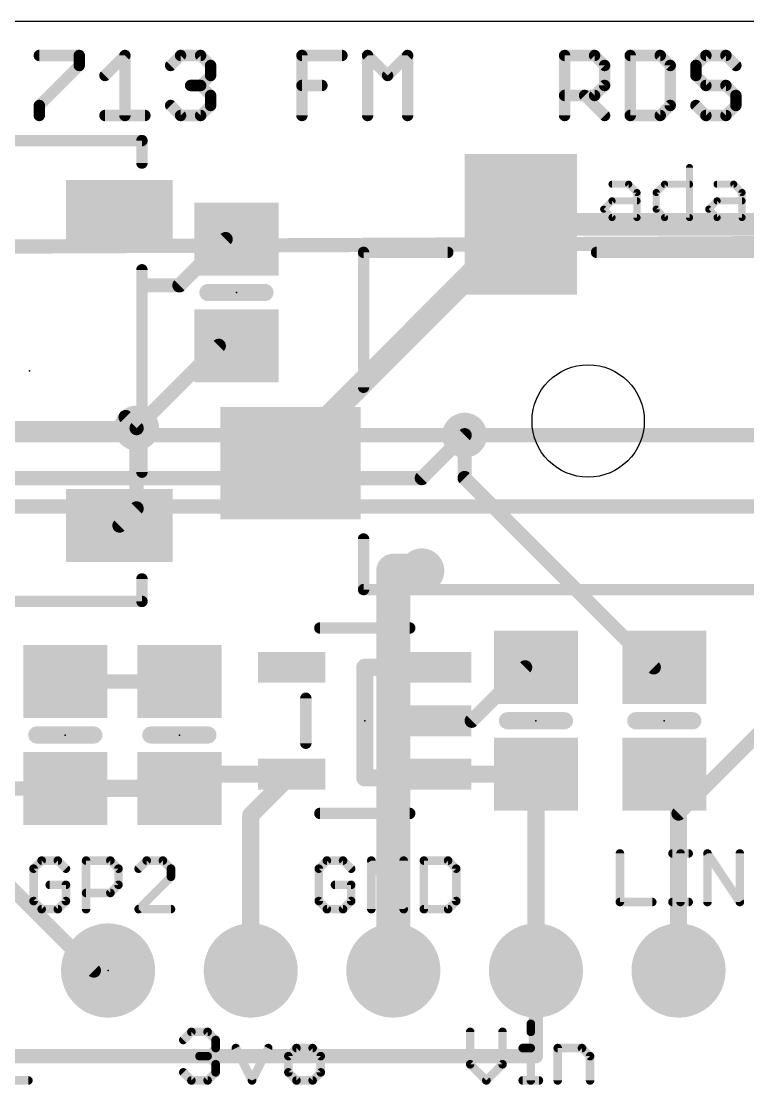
# Model space of a CAD drawing. Extents: x -7.9 to 51.7, y -13.1 to 28.2.
# Drawn here: x 17.5 to 30.44, y 0.13 to 19.05 of the extents above; entities that cross this region are included whole.
import ezdxf

# ---------------------------------------------------------------- set-up
doc = ezdxf.new("R2010")
doc.units = 0
for name, color, linetype in [('1', 12, 'CONTINUOUS'), ('16', 132, 'CONTINUOUS'), ('17', 110, 'CONTINUOUS'), ('18', 110, 'CONTINUOUS'), ('20', 53, 'CONTINUOUS'), ('21', 40, 'CONTINUOUS'), ('23', 40, 'CONTINUOUS')]:
    doc.layers.add(name, color=color, linetype=linetype)

# ---------------------------------------------------------------- blocks, each defined once
blk = doc.blocks.new('RECT')
blk.add_solid([(-0.5, -0.5), (0.5, -0.5), (-0.5, 0.5), (0.5, 0.5)])
blk = doc.blocks.new('ROUNDP')
at = {"const_width": 0.5}
blk.add_lwpolyline([(0, -0.25, 1), (0, 0.25, 1), (0, -0.25)], format="xyb", dxfattribs=at)
blk = doc.blocks.new('ROUNDV')
at = {"const_width": 0.5}
blk.add_lwpolyline([(0, -0.25, 1), (0, 0.25, 1), (0, -0.25)], format="xyb", dxfattribs=at)

msp = doc.modelspace()

# ---------------------------------------------------------------- linework, layer by layer
at = {"layer": '1'}
for points, const_width in [([(22.3, 11.338), (26.4, 15.438)], 0.4064), ([(26.4, 15.438), (30.79, 15.438)], 0.4064), ([(38.227, 15.1353), (0, 14.9637)], 0.254), ([(21.143, 15.174), (20.32, 14.351)], 0.254), ([(21.336, 15.174), (21.143, 15.174)], 0.254), ([(20.32, 14.351), (19.685, 14.351)], 0.254), ([(21.021, 13.274), (19.558, 11.811)], 0.254), ([(21.336, 13.274), (21.021, 13.274)], 0.254), ([(19.558, 11.811), (19.3621, 12.0069)], 0.254), ([(19.558, 10.382), (19.558, 11.811)], 0.254), ([(25.4, 11.684), (25.4, 10.922)], 0.254), ([(22.3, 11.188), (22.3, 11.338)], 0.4064), ([(25.4, 10.922), (28.768, 7.554)], 0.254), ([(19.253, 10.077), (19.558, 10.382)], 0.254), ([(24.638, 9.271), (24.638, 9.144)], 0.254), ([(24.638, 9.144), (24.257, 9.144)], 0.254), ([(20.32, 7.3), (20.32, 7.493)], 0.254), ([(24.9221, 7.554), (23.622, 7.554)], 0.3048), ([(23.622, 7.554), (23.622, 5.588)], 0.3048), ([(26.477, 7.554), (25.527, 6.604)], 0.254), ([(26.67, 7.554), (26.477, 7.554)], 0.254), ([(28.768, 7.554), (28.956, 7.554)], 0.254), ([(20.32, 7.3), (18.288, 7.3)], 0.254), ([(25.527, 6.604), (24.9221, 6.604)], 0.254), ([(20.32, 5.4), (20.574, 5.654)], 0.3048), ([(20.574, 5.654), (22.3219, 5.654)], 0.3048), ([(21.59, 4.9221), (22.3219, 5.654)], 0.3048), ([(23.622, 5.588), (24.9221, 5.588)], 0.3048), ([(26.67, 5.654), (24.9221, 5.654)], 0.3048), ([(24.9221, 5.588), (24.9221, 5.654)], 0.3048), ([(26.67, 2.159), (26.67, 5.654)], 0.3048), ([(28.956, 5.654), (29.21, 5.4)], 0.4064), ([(18.288, 5.4), (17.224, 5.4)], 0.254), ([(18.288, 5.4), (20.32, 5.4)], 0.3048), ([(29.21, 2.159), (29.21, 5.4)], 0.3048), ([(21.59, 2.159), (21.59, 4.9221)], 0.3048), ([(26.67, 0.635), (26.67, 2.159)], 0.254), ([(12.7, 0.635), (26.67, 0.635)], 0.254)]:
    msp.add_lwpolyline(points, dxfattribs=dict(at, const_width=const_width))
for points, const_width in [([(26.4, 15.5396, 1), (26.4, 15.3364)], 0.2032), ([(26.4718, 15.3662, 1), (26.3282, 15.5098)], 0.2032), ([(21.143, 15.2375, 1), (21.143, 15.1105)], 0.127), ([(21.1879, 15.1291, 1), (21.0981, 15.2189)], 0.127), ([(21.336, 15.1105, 1), (21.336, 15.2375)], 0.127), ([(19.685, 14.4145, 1), (19.685, 14.2875)], 0.127), ([(20.2751, 14.3959, 1), (20.3649, 14.3061)], 0.127), ([(20.32, 14.2875, 1), (20.32, 14.4145)], 0.127), ([(21.021, 13.3375, 1), (21.021, 13.2105)], 0.127), ([(21.0659, 13.2291, 1), (20.9761, 13.3189)], 0.127), ([(21.336, 13.2105, 1), (21.336, 13.3375)], 0.127), ([(19.407, 12.0518, 1), (19.3172, 11.962)], 0.127), ([(19.6215, 11.811, 1), (19.4945, 11.811)], 0.127), ([(19.5131, 11.8559, 1), (19.6029, 11.7661)], 0.127), ([(19.5131, 11.7661, 1), (19.6029, 11.8559)], 0.127), ([(25.4635, 11.684, 1), (25.3365, 11.684)], 0.127), ([(22.4016, 11.338, 1), (22.1984, 11.338)], 0.2032), ([(22.2282, 11.4098, 1), (22.3718, 11.2662)], 0.2032), ([(22.1984, 11.188, 1), (22.4016, 11.188)], 0.2032), ([(25.4449, 10.9669, 1), (25.3551, 10.8771)], 0.127), ([(25.3365, 10.922, 1), (25.4635, 10.922)], 0.127), ([(19.4945, 10.382, 1), (19.6215, 10.382)], 0.127), ([(19.6029, 10.3371, 1), (19.5131, 10.4269)], 0.127), ([(19.2081, 10.1219, 1), (19.2979, 10.0321)], 0.127), ([(24.7015, 9.271, 1), (24.5745, 9.271)], 0.127), ([(24.257, 9.2075, 1), (24.257, 9.0805)], 0.127), ([(24.5745, 9.144, 1), (24.7015, 9.144)], 0.127), ([(24.638, 9.0805, 1), (24.638, 9.2075)], 0.127), ([(20.3835, 7.493, 1), (20.2565, 7.493)], 0.127), ([(23.622, 7.6302, 1), (23.622, 7.4778)], 0.1524), ([(23.6982, 7.554, 1), (23.5458, 7.554)], 0.1524), ([(24.9221, 7.4778, 1), (24.9221, 7.6302)], 0.1524), ([(26.477, 7.6175, 1), (26.477, 7.4905)], 0.127), ([(26.5219, 7.5091, 1), (26.4321, 7.5989)], 0.127), ([(26.67, 7.4905, 1), (26.67, 7.6175)], 0.127), ([(28.768, 7.6175, 1), (28.768, 7.4905)], 0.127), ([(28.7231, 7.5091, 1), (28.8129, 7.5989)], 0.127), ([(28.956, 7.4905, 1), (28.956, 7.6175)], 0.127), ([(18.288, 7.3635, 1), (18.288, 7.2365)], 0.127), ([(20.32, 7.2365, 1), (20.32, 7.3635)], 0.127), ([(20.2565, 7.3, 1), (20.3835, 7.3)], 0.127), ([(24.9221, 6.6675, 1), (24.9221, 6.5405)], 0.127), ([(25.4821, 6.6489, 1), (25.5719, 6.5591)], 0.127), ([(25.527, 6.5405, 1), (25.527, 6.6675)], 0.127), ([(20.574, 5.7302, 1), (20.574, 5.5778)], 0.1524), ([(20.6279, 5.6001, 1), (20.5201, 5.7079)], 0.1524), ([(22.3758, 5.6001, 1), (22.268, 5.7079)], 0.1524), ([(22.3219, 5.5778, 1), (22.3219, 5.7302)], 0.1524), ([(23.622, 5.6642, 1), (23.622, 5.5118)], 0.1524), ([(24.9221, 5.7302, 1), (24.9221, 5.5778)], 0.1524), ([(24.9983, 5.654, 1), (24.8459, 5.654)], 0.1524), ([(24.9221, 5.5118, 1), (24.9221, 5.6642)], 0.1524), ([(26.7462, 5.654, 1), (26.5938, 5.654)], 0.1524), ([(26.67, 5.5778, 1), (26.67, 5.7302)], 0.1524), ([(29.0278, 5.7258, 1), (28.8842, 5.5822)], 0.2032), ([(18.288, 5.4762, 1), (18.288, 5.3238)], 0.1524), ([(18.288, 5.3365, 1), (18.288, 5.4635)], 0.127), ([(20.2661, 5.4539, 1), (20.3739, 5.3461)], 0.1524), ([(20.32, 5.3238, 1), (20.32, 5.4762)], 0.1524), ([(23.5458, 5.588, 1), (23.6982, 5.588)], 0.1524), ([(24.8459, 5.588, 1), (24.9983, 5.588)], 0.1524), ([(29.1382, 5.3282, 1), (29.2818, 5.4718)], 0.2032), ([(29.2862, 5.4, 1), (29.1338, 5.4)], 0.1524), ([(21.6662, 4.9221, 1), (21.5138, 4.9221)], 0.1524), ([(21.5361, 4.976, 1), (21.6439, 4.8682)], 0.1524), ([(26.7335, 2.159, 1), (26.6065, 2.159)], 0.127), ([(21.5138, 2.159, 1), (21.6662, 2.159)], 0.1524), ([(26.5938, 2.159, 1), (26.7462, 2.159)], 0.1524), ([(29.1338, 2.159, 1), (29.2862, 2.159)], 0.1524), ([(26.67, 0.5715, 1), (26.67, 0.6985)], 0.127), ([(26.6065, 0.635, 1), (26.7335, 0.635)], 0.127)]:
    msp.add_lwpolyline(points, format="xyb", dxfattribs=dict(at, const_width=const_width))
at = {"layer": '16'}
for points, const_width in [([(19.558, 11.811), (13.081, 11.811)], 0.254), ([(37.846, 11.684), (-0.127, 11.684)], 0.254), ([(24.638, 10.922), (25.4, 11.684)], 0.254), ([(15.113, 10.922), (24.638, 10.922)], 0.254), ([(15.367, 10.414), (30.607, 10.414)], 0.254), ([(24.13, 2.159), (24.13, 9.271)], 0.6096), ([(24.13, 9.271), (24.638, 9.271)], 0.6096), ([(12.446, 8.509), (18.796, 2.159)], 0.254), ([(29.21, 4.953), (32.385, 8.128)], 0.254), ([(29.21, 2.159), (29.21, 4.953)], 0.254), ([(18.796, 2.159), (19.05, 2.159)], 0.254)]:
    msp.add_lwpolyline(points, dxfattribs=dict(at, const_width=const_width))
for points, const_width in [([(19.558, 11.7475, 1), (19.558, 11.8745)], 0.127), ([(25.4449, 11.6391, 1), (25.3551, 11.7289)], 0.127), ([(24.5931, 10.9669, 1), (24.6829, 10.8771)], 0.127), ([(24.638, 10.8585, 1), (24.638, 10.9855)], 0.127), ([(24.2824, 9.271, 1), (23.9776, 9.271)], 0.3048), ([(24.13, 9.4234, 1), (24.13, 9.1186)], 0.3048), ([(24.638, 9.1186, 1), (24.638, 9.4234)], 0.3048), ([(29.2735, 4.953, 1), (29.1465, 4.953)], 0.127), ([(29.1651, 4.9979, 1), (29.2549, 4.9081)], 0.127), ([(18.796, 2.2225, 1), (18.796, 2.0955)], 0.127), ([(19.05, 2.0955, 1), (19.05, 2.2225)], 0.127), ([(23.9776, 2.159, 1), (24.2824, 2.159)], 0.3048), ([(18.7511, 2.1141, 1), (18.8409, 2.2039)], 0.127), ([(29.1465, 2.159, 1), (29.2735, 2.159)], 0.127)]:
    msp.add_lwpolyline(points, format="xyb", dxfattribs=dict(at, const_width=const_width))
at = {"layer": '20'}
msp.add_line((2.54, 19.05), (35.56, 19.05), dxfattribs=at)
msp.add_circle((27.6, 11.938), 1, dxfattribs=at)
at = {"layer": '21'}
for points, const_width in [([(17.825, 18.4413), (18.5368, 18.4413)], 0.2032), ([(18.5368, 18.2634), (17.825, 17.5516)], 0.2032), ([(18.5368, 18.4413), (18.5368, 18.2634)], 0.2032), ([(18.9944, 18.0854), (19.3503, 18.4413)], 0.2032), ([(19.3503, 18.4413), (19.3503, 17.3736)], 0.2032), ([(20.1638, 18.2634), (20.3417, 18.4413)], 0.2032), ([(20.3417, 18.4413), (20.6976, 18.4413)], 0.2032), ([(20.6976, 18.4413), (20.8756, 18.2634)], 0.2032), ([(20.8756, 18.2634), (20.8756, 18.0854)], 0.2032), ([(22.5026, 17.3736), (22.5026, 18.4413)], 0.2032), ([(22.5026, 18.4413), (23.2144, 18.4413)], 0.2032), ([(23.672, 17.3736), (23.672, 18.4413)], 0.2032), ([(23.672, 18.4413), (24.0279, 18.0854)], 0.2032), ([(24.0279, 18.0854), (24.3838, 18.4413)], 0.2032), ([(24.3838, 18.4413), (24.3838, 17.3736)], 0.2032), ([(27.1802, 17.3736), (27.1802, 18.4413)], 0.2032), ([(27.1802, 18.4413), (27.714, 18.4413)], 0.2032), ([(27.714, 18.4413), (27.892, 18.2634)], 0.2032), ([(27.892, 18.2634), (27.892, 17.9075)], 0.2032), ([(28.3496, 18.4413), (28.3496, 17.3736)], 0.2032), ([(28.8834, 18.4413), (28.3496, 18.4413)], 0.2032), ([(29.0614, 18.2634), (28.8834, 18.4413)], 0.2032), ([(29.0614, 17.5516), (29.0614, 18.2634)], 0.2032), ([(29.6969, 18.4413), (29.519, 18.2634)], 0.2032), ([(29.519, 18.2634), (29.519, 18.0854)], 0.2032), ([(30.0528, 18.4413), (29.6969, 18.4413)], 0.2032), ([(30.2308, 18.2634), (30.0528, 18.4413)], 0.2032), ([(20.8756, 18.0854), (20.6976, 17.9075)], 0.2032), ([(29.519, 18.0854), (29.6969, 17.9075)], 0.2032), ([(20.6976, 17.9075), (20.5197, 17.9075)], 0.2032), ([(20.6976, 17.9075), (20.8756, 17.7295)], 0.2032), ([(22.5026, 17.9075), (22.8585, 17.9075)], 0.2032), ([(27.892, 17.9075), (27.714, 17.7295)], 0.2032), ([(29.6969, 17.9075), (30.0528, 17.9075)], 0.2032), ([(30.0528, 17.9075), (30.2308, 17.7295)], 0.2032), ([(20.8756, 17.7295), (20.8756, 17.5516)], 0.2032), ([(27.714, 17.7295), (27.1802, 17.7295)], 0.2032), ([(27.5361, 17.7295), (27.892, 17.3736)], 0.2032), ([(30.2308, 17.7295), (30.2308, 17.5516)], 0.2032), ([(17.825, 17.5516), (17.825, 17.3736)], 0.2032), ([(20.3417, 17.3736), (20.1638, 17.5516)], 0.2032), ([(20.8756, 17.5516), (20.6976, 17.3736)], 0.2032), ([(28.8834, 17.3736), (29.0614, 17.5516)], 0.2032), ([(29.6969, 17.3736), (29.519, 17.5516)], 0.2032), ([(30.2308, 17.5516), (30.0528, 17.3736)], 0.2032), ([(18.9944, 17.3736), (19.7062, 17.3736)], 0.2032), ([(20.6976, 17.3736), (20.3417, 17.3736)], 0.2032), ([(28.3496, 17.3736), (28.8834, 17.3736)], 0.2032), ([(30.0528, 17.3736), (29.6969, 17.3736)], 0.2032), ([(15.653, 16.927), (19.653, 16.927)], 0.2032), ([(19.653, 16.927), (19.653, 16.527)], 0.2032), ([(29.4052, 16.4473), (29.4052, 15.5575)], 0.127), ([(28.0248, 16.1507), (28.3214, 16.1507)], 0.127), ([(28.3214, 16.1507), (28.4697, 16.0024)], 0.127), ([(28.812, 16.0024), (28.9603, 16.1507)], 0.127), ([(28.9603, 16.1507), (29.4052, 16.1507)], 0.127), ([(29.8958, 16.1507), (30.1924, 16.1507)], 0.127), ([(30.1924, 16.1507), (30.3407, 16.0024)], 0.127), ([(27.8765, 15.7058), (28.0248, 15.8541)], 0.127), ([(28.0248, 15.8541), (28.4697, 15.8541)], 0.127), ([(28.4697, 16.0024), (28.4697, 15.5575)], 0.127), ([(28.812, 15.7058), (28.812, 16.0024)], 0.127), ([(29.7475, 15.7058), (29.8958, 15.8541)], 0.127), ([(29.8958, 15.8541), (30.3407, 15.8541)], 0.127), ([(30.3407, 16.0024), (30.3407, 15.5575)], 0.127), ([(28.0248, 15.5575), (27.8765, 15.7058)], 0.127), ([(28.9603, 15.5575), (28.812, 15.7058)], 0.127), ([(29.8958, 15.5575), (29.7475, 15.7058)], 0.127), ([(28.4697, 15.5575), (28.0248, 15.5575)], 0.127), ([(29.4052, 15.5575), (28.9603, 15.5575)], 0.127), ([(30.3407, 15.5575), (29.8958, 15.5575)], 0.127), ([(23.6, 14.938), (25.1, 14.938)], 0.2032), ([(23.6, 14.938), (23.6, 12.538)], 0.2032), ([(34.25, 14.938), (27.75, 14.938)], 0.2032), ([(19.653, 11.027), (19.653, 14.627)], 0.2032), ([(21.844, 14.224), (20.828, 14.224)], 0.3048), ([(23.6, 8.938), (23.6, 9.838)], 0.2032), ([(19.653, 8.727), (19.653, 9.127)], 0.2032), ([(23.6, 8.938), (32.45, 8.938)], 0.2032), ([(15.653, 8.727), (19.653, 8.727)], 0.2032), ([(22.822, 8.254), (24.422, 8.254)], 0.2032), ([(22.572, 6.204), (22.572, 7.004)], 0.2032), ([(26.162, 6.604), (27.178, 6.604)], 0.3048), ([(28.448, 6.604), (29.464, 6.604)], 0.3048), ([(17.78, 6.35), (18.796, 6.35)], 0.3048), ([(19.812, 6.35), (20.828, 6.35)], 0.3048), ([(22.822, 4.954), (24.422, 4.954)], 0.2032), ([(17.867, 4.1155), (17.7229, 3.9715)], 0.1524), ([(18.1551, 4.1155), (17.867, 4.1155)], 0.1524), ([(18.2991, 3.9715), (18.1551, 4.1155)], 0.1524), ([(18.6584, 3.2512), (18.6584, 4.1155)], 0.1524), ([(18.6584, 4.1155), (19.0906, 4.1155)], 0.1524), ([(19.0906, 4.1155), (19.2347, 3.9715)], 0.1524), ([(19.738, 4.1155), (19.594, 3.9715)], 0.1524), ([(20.0261, 4.1155), (19.738, 4.1155)], 0.1524), ([(20.1702, 3.9715), (20.0261, 4.1155)], 0.1524), ([(22.947, 4.1155), (22.8029, 3.9715)], 0.1524), ([(23.2351, 4.1155), (22.947, 4.1155)], 0.1524), ([(23.3791, 3.9715), (23.2351, 4.1155)], 0.1524), ([(23.7384, 3.2512), (23.7384, 4.1155)], 0.1524), ([(23.7384, 4.1155), (24.3147, 3.2512)], 0.1524), ([(24.3147, 3.2512), (24.3147, 4.1155)], 0.1524), ([(24.674, 4.1155), (24.674, 3.2512)], 0.1524), ([(25.1061, 4.1155), (24.674, 4.1155)], 0.1524), ([(25.2502, 3.9715), (25.1061, 4.1155)], 0.1524), ([(28.1658, 4.2425), (28.1658, 3.3782)], 0.1524), ([(29.1014, 4.2425), (29.3895, 4.2425)], 0.1524), ([(29.2454, 3.3782), (29.2454, 4.2425)], 0.1524), ([(29.725, 3.3782), (29.725, 4.2425)], 0.1524), ([(29.725, 4.2425), (30.3013, 3.3782)], 0.1524), ([(30.3013, 3.3782), (30.3013, 4.2425)], 0.1524), ([(17.7229, 3.9715), (17.7229, 3.3953)], 0.1524), ([(19.2347, 3.9715), (19.2347, 3.6834)], 0.1524), ([(20.1702, 3.8274), (20.1702, 3.9715)], 0.1524), ([(22.8029, 3.9715), (22.8029, 3.3953)], 0.1524), ([(25.2502, 3.3953), (25.2502, 3.9715)], 0.1524), ([(19.594, 3.2512), (20.1702, 3.8274)], 0.1524), ([(18.2991, 3.6834), (18.011, 3.6834)], 0.1524), ([(18.2991, 3.3953), (18.2991, 3.6834)], 0.1524), ([(19.0906, 3.5393), (18.6584, 3.5393)], 0.1524), ([(19.2347, 3.6834), (19.0906, 3.5393)], 0.1524), ([(23.3791, 3.6834), (23.091, 3.6834)], 0.1524), ([(23.3791, 3.3953), (23.3791, 3.6834)], 0.1524), ([(17.7229, 3.3953), (17.867, 3.2512)], 0.1524), ([(18.1551, 3.2512), (18.2991, 3.3953)], 0.1524), ([(22.8029, 3.3953), (22.947, 3.2512)], 0.1524), ([(23.2351, 3.2512), (23.3791, 3.3953)], 0.1524), ([(25.1061, 3.2512), (25.2502, 3.3953)], 0.1524), ([(28.1658, 3.3782), (28.7421, 3.3782)], 0.1524), ([(29.1014, 3.3782), (29.3895, 3.3782)], 0.1524), ([(17.867, 3.2512), (18.1551, 3.2512)], 0.1524), ([(20.1702, 3.2512), (19.594, 3.2512)], 0.1524), ([(22.947, 3.2512), (23.2351, 3.2512)], 0.1524), ([(24.674, 3.2512), (25.1061, 3.2512)], 0.1524), ([(20.3899, 0.9235), (20.534, 1.0675)], 0.1524), ([(20.534, 1.0675), (20.8221, 1.0675)], 0.1524), ([(20.8221, 1.0675), (20.9661, 0.9235)], 0.1524), ([(25.4988, 1.0675), (25.4988, 0.4913)], 0.1524), ([(26.0751, 0.4913), (26.0751, 1.0675)], 0.1524), ([(26.5784, 1.2116), (26.5784, 1.0675)], 0.1524), ([(20.9661, 0.9235), (20.9661, 0.7794)], 0.1524), ([(20.9661, 0.7794), (20.8221, 0.6354)], 0.1524), ([(21.3254, 0.7794), (21.6136, 0.2032)], 0.1524), ([(21.6136, 0.2032), (21.9017, 0.7794)], 0.1524), ([(22.405, 0.7794), (22.261, 0.6354)], 0.1524), ([(22.6931, 0.7794), (22.405, 0.7794)], 0.1524), ([(22.8372, 0.6354), (22.6931, 0.7794)], 0.1524), ([(26.4344, 0.7794), (26.5784, 0.7794)], 0.1524), ([(26.5784, 0.7794), (26.5784, 0.2032)], 0.1524), ([(27.058, 0.2032), (27.058, 0.7794)], 0.1524), ([(27.058, 0.7794), (27.4902, 0.7794)], 0.1524), ([(27.4902, 0.7794), (27.6343, 0.6354)], 0.1524), ([(20.8221, 0.6354), (20.678, 0.6354)], 0.1524), ([(20.8221, 0.6354), (20.9661, 0.4913)], 0.1524), ([(22.261, 0.6354), (22.261, 0.3473)], 0.1524), ([(22.8372, 0.3473), (22.8372, 0.6354)], 0.1524), ([(27.6343, 0.6354), (27.6343, 0.2032)], 0.1524), ([(20.534, 0.2032), (20.3899, 0.3473)], 0.1524), ([(20.9661, 0.3473), (20.8221, 0.2032)], 0.1524), ([(20.9661, 0.4913), (20.9661, 0.3473)], 0.1524), ([(22.261, 0.3473), (22.405, 0.2032)], 0.1524), ([(22.6931, 0.2032), (22.8372, 0.3473)], 0.1524), ([(25.4988, 0.4913), (25.787, 0.2032)], 0.1524), ([(25.787, 0.2032), (26.0751, 0.4913)], 0.1524), ([(17.054, 0.2032), (17.6302, 0.2032)], 0.1524), ([(20.8221, 0.2032), (20.534, 0.2032)], 0.1524), ([(22.405, 0.2032), (22.6931, 0.2032)], 0.1524), ([(26.4344, 0.2032), (26.7225, 0.2032)], 0.1524)]:
    msp.add_lwpolyline(points, dxfattribs=dict(at, const_width=const_width))
for points, const_width in [([(17.825, 18.4921, 1), (17.825, 18.3905)], 0.1016), ([(18.5876, 18.4413, 1), (18.486, 18.4413)], 0.1016), ([(18.5727, 18.2274, 1), (18.5009, 18.2993)], 0.1016), ([(18.5368, 18.3905, 1), (18.5368, 18.4921)], 0.1016), ([(19.4011, 18.4413, 1), (19.2995, 18.4413)], 0.1016), ([(19.3862, 18.4054, 1), (19.3144, 18.4772)], 0.1016), ([(20.3417, 18.4921, 1), (20.3417, 18.3905)], 0.1016), ([(20.3777, 18.4054, 1), (20.3058, 18.4772)], 0.1016), ([(20.7336, 18.4772, 1), (20.6617, 18.4054)], 0.1016), ([(20.6976, 18.3905, 1), (20.6976, 18.4921)], 0.1016), ([(20.9264, 18.2634, 1), (20.8248, 18.2634)], 0.1016), ([(22.5534, 18.4413, 1), (22.4518, 18.4413)], 0.1016), ([(22.5026, 18.4921, 1), (22.5026, 18.3905)], 0.1016), ([(23.2144, 18.3905, 1), (23.2144, 18.4921)], 0.1016), ([(23.7228, 18.4413, 1), (23.6212, 18.4413)], 0.1016), ([(23.7079, 18.4772, 1), (23.6361, 18.4054)], 0.1016), ([(24.4346, 18.4413, 1), (24.333, 18.4413)], 0.1016), ([(24.4197, 18.4054, 1), (24.3479, 18.4772)], 0.1016), ([(27.231, 18.4413, 1), (27.1294, 18.4413)], 0.1016), ([(27.1802, 18.4921, 1), (27.1802, 18.3905)], 0.1016), ([(27.7499, 18.4772, 1), (27.6781, 18.4054)], 0.1016), ([(27.714, 18.3905, 1), (27.714, 18.4921)], 0.1016), ([(27.9428, 18.2634, 1), (27.8412, 18.2634)], 0.1016), ([(28.4004, 18.4413, 1), (28.2988, 18.4413)], 0.1016), ([(28.3496, 18.4921, 1), (28.3496, 18.3905)], 0.1016), ([(28.9193, 18.4772, 1), (28.8475, 18.4054)], 0.1016), ([(28.8834, 18.3905, 1), (28.8834, 18.4921)], 0.1016), ([(29.1122, 18.2634, 1), (29.0106, 18.2634)], 0.1016), ([(29.5698, 18.2634, 1), (29.4682, 18.2634)], 0.1016), ([(29.6969, 18.4921, 1), (29.6969, 18.3905)], 0.1016), ([(29.7328, 18.4054, 1), (29.661, 18.4772)], 0.1016), ([(30.0887, 18.4772, 1), (30.0169, 18.4054)], 0.1016), ([(30.0528, 18.3905, 1), (30.0528, 18.4921)], 0.1016), ([(18.486, 18.2634, 1), (18.5876, 18.2634)], 0.1016), ([(18.9585, 18.1213, 1), (19.0303, 18.0495)], 0.1016), ([(20.1279, 18.2993, 1), (20.1997, 18.2274)], 0.1016), ([(20.8397, 18.2274, 1), (20.9115, 18.2993)], 0.1016), ([(20.9115, 18.0495, 1), (20.8397, 18.1213)], 0.1016), ([(23.992, 18.1213, 1), (24.0638, 18.0495)], 0.1016), ([(23.992, 18.0495, 1), (24.0638, 18.1213)], 0.1016), ([(27.8561, 18.2274, 1), (27.9279, 18.2993)], 0.1016), ([(29.0254, 18.2274, 1), (29.0973, 18.2993)], 0.1016), ([(29.483, 18.2993, 1), (29.5549, 18.2274)], 0.1016), ([(29.5549, 18.1213, 1), (29.483, 18.0495)], 0.1016), ([(30.1948, 18.2274, 1), (30.2667, 18.2993)], 0.1016), ([(20.5197, 17.9583, 1), (20.5197, 17.8567)], 0.1016), ([(20.7336, 17.9434, 1), (20.6617, 17.8715)], 0.1016), ([(20.6617, 17.9434, 1), (20.7336, 17.8715)], 0.1016), ([(20.6976, 17.8567, 1), (20.6976, 17.9583)], 0.1016), ([(20.8248, 18.0854, 1), (20.9264, 18.0854)], 0.1016), ([(22.5026, 17.9583, 1), (22.5026, 17.8567)], 0.1016), ([(22.8585, 17.8567, 1), (22.8585, 17.9583)], 0.1016), ([(27.9279, 17.8715, 1), (27.8561, 17.9434)], 0.1016), ([(29.4682, 18.0854, 1), (29.5698, 18.0854)], 0.1016), ([(29.6969, 17.9583, 1), (29.6969, 17.8567)], 0.1016), ([(29.661, 17.8715, 1), (29.7328, 17.9434)], 0.1016), ([(30.0887, 17.9434, 1), (30.0169, 17.8715)], 0.1016), ([(30.0528, 17.8567, 1), (30.0528, 17.9583)], 0.1016), ([(20.9264, 17.7295, 1), (20.8248, 17.7295)], 0.1016), ([(20.8397, 17.6936, 1), (20.9115, 17.7654)], 0.1016), ([(27.1802, 17.7803, 1), (27.1802, 17.6787)], 0.1016), ([(27.572, 17.7654, 1), (27.5001, 17.6936)], 0.1016), ([(27.6781, 17.7654, 1), (27.7499, 17.6936)], 0.1016), ([(27.714, 17.6787, 1), (27.714, 17.7803)], 0.1016), ([(27.8412, 17.9075, 1), (27.9428, 17.9075)], 0.1016), ([(30.2816, 17.7295, 1), (30.18, 17.7295)], 0.1016), ([(30.1948, 17.6936, 1), (30.2667, 17.7654)], 0.1016), ([(17.8758, 17.5516, 1), (17.7742, 17.5516)], 0.1016), ([(17.7891, 17.5875, 1), (17.8609, 17.5156)], 0.1016), ([(20.1997, 17.5875, 1), (20.1279, 17.5156)], 0.1016), ([(20.8248, 17.5516, 1), (20.9264, 17.5516)], 0.1016), ([(20.9115, 17.5156, 1), (20.8397, 17.5875)], 0.1016), ([(29.0106, 17.5516, 1), (29.1122, 17.5516)], 0.1016), ([(29.0973, 17.5156, 1), (29.0254, 17.5875)], 0.1016), ([(29.5549, 17.5875, 1), (29.483, 17.5156)], 0.1016), ([(30.18, 17.5516, 1), (30.2816, 17.5516)], 0.1016), ([(30.2667, 17.5156, 1), (30.1948, 17.5875)], 0.1016), ([(17.7742, 17.3736, 1), (17.8758, 17.3736)], 0.1016), ([(18.9944, 17.4244, 1), (18.9944, 17.3228)], 0.1016), ([(19.2995, 17.3736, 1), (19.4011, 17.3736)], 0.1016), ([(19.7062, 17.3228, 1), (19.7062, 17.4244)], 0.1016), ([(20.3417, 17.4244, 1), (20.3417, 17.3228)], 0.1016), ([(20.3058, 17.3377, 1), (20.3777, 17.4095)], 0.1016), ([(20.6617, 17.4095, 1), (20.7336, 17.3377)], 0.1016), ([(20.6976, 17.3228, 1), (20.6976, 17.4244)], 0.1016), ([(22.4518, 17.3736, 1), (22.5534, 17.3736)], 0.1016), ([(23.6212, 17.3736, 1), (23.7228, 17.3736)], 0.1016), ([(24.333, 17.3736, 1), (24.4346, 17.3736)], 0.1016), ([(27.1294, 17.3736, 1), (27.231, 17.3736)], 0.1016), ([(27.8561, 17.3377, 1), (27.9279, 17.4095)], 0.1016), ([(28.3496, 17.4244, 1), (28.3496, 17.3228)], 0.1016), ([(28.2988, 17.3736, 1), (28.4004, 17.3736)], 0.1016), ([(28.8475, 17.4095, 1), (28.9193, 17.3377)], 0.1016), ([(28.8834, 17.3228, 1), (28.8834, 17.4244)], 0.1016), ([(29.6969, 17.4244, 1), (29.6969, 17.3228)], 0.1016), ([(29.661, 17.3377, 1), (29.7328, 17.4095)], 0.1016), ([(30.0169, 17.4095, 1), (30.0887, 17.3377)], 0.1016), ([(30.0528, 17.3228, 1), (30.0528, 17.4244)], 0.1016), ([(19.7038, 16.927, 1), (19.6022, 16.927)], 0.1016), ([(19.653, 16.8762, 1), (19.653, 16.9778)], 0.1016), ([(19.6022, 16.527, 1), (19.7038, 16.527)], 0.1016), ([(29.4369, 16.4473, 1), (29.3734, 16.4473)], 0.0635), ([(28.0248, 16.1824, 1), (28.0248, 16.1189)], 0.0635), ([(28.3438, 16.1731, 1), (28.2989, 16.1282)], 0.0635), ([(28.3214, 16.1189, 1), (28.3214, 16.1824)], 0.0635), ([(28.9603, 16.1824, 1), (28.9603, 16.1189)], 0.0635), ([(28.9828, 16.1282, 1), (28.9379, 16.1731)], 0.0635), ([(29.4052, 16.1189, 1), (29.4052, 16.1824)], 0.0635), ([(29.8958, 16.1824, 1), (29.8958, 16.1189)], 0.0635), ([(30.2149, 16.1731, 1), (30.17, 16.1282)], 0.0635), ([(30.1924, 16.1189, 1), (30.1924, 16.1824)], 0.0635), ([(28.0248, 15.8858, 1), (28.0248, 15.8223)], 0.0635), ([(28.0472, 15.8316, 1), (28.0023, 15.8765)], 0.0635), ([(28.5014, 16.0024, 1), (28.4379, 16.0024)], 0.0635), ([(28.4472, 15.9799, 1), (28.4921, 16.0248)], 0.0635), ([(28.4697, 15.8223, 1), (28.4697, 15.8858)], 0.0635), ([(28.8438, 16.0024, 1), (28.7803, 16.0024)], 0.0635), ([(28.7896, 16.0248, 1), (28.8345, 15.9799)], 0.0635), ([(29.8958, 15.8858, 1), (29.8958, 15.8223)], 0.0635), ([(29.9183, 15.8316, 1), (29.8734, 15.8765)], 0.0635), ([(30.3725, 16.0024, 1), (30.309, 16.0024)], 0.0635), ([(30.3183, 15.9799, 1), (30.3632, 16.0248)], 0.0635), ([(30.3407, 15.8223, 1), (30.3407, 15.8858)], 0.0635), ([(27.899, 15.7282, 1), (27.854, 15.6833)], 0.0635), ([(27.854, 15.7282, 1), (27.899, 15.6833)], 0.0635), ([(28.7803, 15.7058, 1), (28.8438, 15.7058)], 0.0635), ([(28.8345, 15.7282, 1), (28.7896, 15.6833)], 0.0635), ([(29.77, 15.7282, 1), (29.7251, 15.6833)], 0.0635), ([(29.7251, 15.7282, 1), (29.77, 15.6833)], 0.0635), ([(28.0248, 15.5893, 1), (28.0248, 15.5258)], 0.0635), ([(28.0023, 15.535, 1), (28.0472, 15.58)], 0.0635), ([(28.4379, 15.5575, 1), (28.5014, 15.5575)], 0.0635), ([(28.4697, 15.5258, 1), (28.4697, 15.5893)], 0.0635), ([(28.9603, 15.5893, 1), (28.9603, 15.5258)], 0.0635), ([(28.9379, 15.535, 1), (28.9828, 15.58)], 0.0635), ([(29.3734, 15.5575, 1), (29.4369, 15.5575)], 0.0635), ([(29.4052, 15.5258, 1), (29.4052, 15.5893)], 0.0635), ([(29.8958, 15.5893, 1), (29.8958, 15.5258)], 0.0635), ([(29.8734, 15.535, 1), (29.9183, 15.58)], 0.0635), ([(30.309, 15.5575, 1), (30.3725, 15.5575)], 0.0635), ([(30.3407, 15.5258, 1), (30.3407, 15.5893)], 0.0635), ([(23.6, 14.9888, 1), (23.6, 14.8872)], 0.1016), ([(23.6508, 14.938, 1), (23.5492, 14.938)], 0.1016), ([(25.1, 14.8872, 1), (25.1, 14.9888)], 0.1016), ([(27.75, 14.9888, 1), (27.75, 14.8872)], 0.1016), ([(19.7038, 14.627, 1), (19.6022, 14.627)], 0.1016), ([(20.828, 14.3002, 1), (20.828, 14.1478)], 0.1524), ([(21.844, 14.1478, 1), (21.844, 14.3002)], 0.1524), ([(23.5492, 12.538, 1), (23.6508, 12.538)], 0.1016), ([(19.6022, 11.027, 1), (19.7038, 11.027)], 0.1016), ([(23.6508, 9.838, 1), (23.5492, 9.838)], 0.1016), ([(19.7038, 9.127, 1), (19.6022, 9.127)], 0.1016), ([(23.6, 8.9888, 1), (23.6, 8.8872)], 0.1016), ([(23.5492, 8.938, 1), (23.6508, 8.938)], 0.1016), ([(19.6022, 8.727, 1), (19.7038, 8.727)], 0.1016), ([(19.653, 8.6762, 1), (19.653, 8.7778)], 0.1016), ([(22.822, 8.3048, 1), (22.822, 8.2032)], 0.1016), ([(24.422, 8.2032, 1), (24.422, 8.3048)], 0.1016), ([(22.6228, 7.004, 1), (22.5212, 7.004)], 0.1016), ([(26.162, 6.6802, 1), (26.162, 6.5278)], 0.1524), ([(27.178, 6.5278, 1), (27.178, 6.6802)], 0.1524), ([(28.448, 6.6802, 1), (28.448, 6.5278)], 0.1524), ([(29.464, 6.5278, 1), (29.464, 6.6802)], 0.1524), ([(17.78, 6.4262, 1), (17.78, 6.2738)], 0.1524), ([(18.796, 6.2738, 1), (18.796, 6.4262)], 0.1524), ([(19.812, 6.4262, 1), (19.812, 6.2738)], 0.1524), ([(20.828, 6.2738, 1), (20.828, 6.4262)], 0.1524), ([(22.5212, 6.204, 1), (22.6228, 6.204)], 0.1016), ([(22.822, 5.0048, 1), (22.822, 4.9032)], 0.1016), ([(24.422, 4.9032, 1), (24.422, 5.0048)], 0.1016), ([(17.867, 4.1536, 1), (17.867, 4.0774)], 0.0762), ([(17.8939, 4.0886, 1), (17.84, 4.1425)], 0.0762), ([(18.182, 4.1425, 1), (18.1281, 4.0886)], 0.0762), ([(18.1551, 4.0774, 1), (18.1551, 4.1536)], 0.0762), ([(18.6965, 4.1155, 1), (18.6203, 4.1155)], 0.0762), ([(18.6584, 4.1536, 1), (18.6584, 4.0774)], 0.0762), ([(19.1176, 4.1425, 1), (19.0637, 4.0886)], 0.0762), ([(19.0906, 4.0774, 1), (19.0906, 4.1536)], 0.0762), ([(19.738, 4.1536, 1), (19.738, 4.0774)], 0.0762), ([(19.765, 4.0886, 1), (19.7111, 4.1425)], 0.0762), ([(20.0531, 4.1425, 1), (19.9992, 4.0886)], 0.0762), ([(20.0261, 4.0774, 1), (20.0261, 4.1536)], 0.0762), ([(22.947, 4.1536, 1), (22.947, 4.0774)], 0.0762), ([(22.9739, 4.0886, 1), (22.92, 4.1425)], 0.0762), ([(23.262, 4.1425, 1), (23.2081, 4.0886)], 0.0762), ([(23.2351, 4.0774, 1), (23.2351, 4.1536)], 0.0762), ([(23.7701, 4.1367, 1), (23.7067, 4.0944)], 0.0762), ([(23.7765, 4.1155, 1), (23.7003, 4.1155)], 0.0762), ([(24.3528, 4.1155, 1), (24.2766, 4.1155)], 0.0762), ([(24.7121, 4.1155, 1), (24.6359, 4.1155)], 0.0762), ([(24.674, 4.1536, 1), (24.674, 4.0774)], 0.0762), ([(25.1331, 4.1425, 1), (25.0792, 4.0886)], 0.0762), ([(25.1061, 4.0774, 1), (25.1061, 4.1536)], 0.0762), ([(28.2039, 4.2425, 1), (28.1277, 4.2425)], 0.0762), ([(29.1014, 4.2806, 1), (29.1014, 4.2044)], 0.0762), ([(29.2835, 4.2425, 1), (29.2073, 4.2425)], 0.0762), ([(29.3895, 4.2044, 1), (29.3895, 4.2806)], 0.0762), ([(29.7567, 4.2637, 1), (29.6933, 4.2214)], 0.0762), ([(29.7631, 4.2425, 1), (29.6869, 4.2425)], 0.0762), ([(30.3394, 4.2425, 1), (30.2632, 4.2425)], 0.0762), ([(17.761, 3.9715, 1), (17.6848, 3.9715)], 0.0762), ([(17.696, 3.9984, 1), (17.7499, 3.9445)], 0.0762), ([(18.2722, 3.9445, 1), (18.3261, 3.9984)], 0.0762), ([(19.2728, 3.9715, 1), (19.1966, 3.9715)], 0.0762), ([(19.2077, 3.9445, 1), (19.2616, 3.9984)], 0.0762), ([(19.567, 3.9984, 1), (19.6209, 3.9445)], 0.0762), ([(20.2083, 3.9715, 1), (20.1321, 3.9715)], 0.0762), ([(20.1432, 3.9445, 1), (20.1971, 3.9984)], 0.0762), ([(22.841, 3.9715, 1), (22.7648, 3.9715)], 0.0762), ([(22.776, 3.9984, 1), (22.8299, 3.9445)], 0.0762), ([(23.3522, 3.9445, 1), (23.4061, 3.9984)], 0.0762), ([(25.2883, 3.9715, 1), (25.2121, 3.9715)], 0.0762), ([(25.2232, 3.9445, 1), (25.2771, 3.9984)], 0.0762), ([(20.1321, 3.8274, 1), (20.2083, 3.8274)], 0.0762), ([(20.1971, 3.8005, 1), (20.1432, 3.8544)], 0.0762), ([(18.011, 3.7215, 1), (18.011, 3.6453)], 0.0762), ([(18.3372, 3.6834, 1), (18.261, 3.6834)], 0.0762), ([(18.2991, 3.6453, 1), (18.2991, 3.7215)], 0.0762), ([(18.6584, 3.5774, 1), (18.6584, 3.5012)], 0.0762), ([(19.0637, 3.5663, 1), (19.1176, 3.5124)], 0.0762), ([(19.0906, 3.5012, 1), (19.0906, 3.5774)], 0.0762), ([(19.1966, 3.6834, 1), (19.2728, 3.6834)], 0.0762), ([(19.2616, 3.6564, 1), (19.2077, 3.7103)], 0.0762), ([(23.091, 3.7215, 1), (23.091, 3.6453)], 0.0762), ([(23.4172, 3.6834, 1), (23.341, 3.6834)], 0.0762), ([(23.3791, 3.6453, 1), (23.3791, 3.7215)], 0.0762), ([(17.7499, 3.4222, 1), (17.696, 3.3683)], 0.0762), ([(17.6848, 3.3953, 1), (17.761, 3.3953)], 0.0762), ([(18.261, 3.3953, 1), (18.3372, 3.3953)], 0.0762), ([(18.3261, 3.3683, 1), (18.2722, 3.4222)], 0.0762), ([(22.8299, 3.4222, 1), (22.776, 3.3683)], 0.0762), ([(22.7648, 3.3953, 1), (22.841, 3.3953)], 0.0762), ([(23.341, 3.3953, 1), (23.4172, 3.3953)], 0.0762), ([(23.4061, 3.3683, 1), (23.3522, 3.4222)], 0.0762), ([(25.2121, 3.3953, 1), (25.2883, 3.3953)], 0.0762), ([(25.2771, 3.3683, 1), (25.2232, 3.4222)], 0.0762), ([(28.1658, 3.4163, 1), (28.1658, 3.3401)], 0.0762), ([(28.1277, 3.3782, 1), (28.2039, 3.3782)], 0.0762), ([(28.7421, 3.3401, 1), (28.7421, 3.4163)], 0.0762), ([(29.1014, 3.4163, 1), (29.1014, 3.3401)], 0.0762), ([(29.2073, 3.3782, 1), (29.2835, 3.3782)], 0.0762), ([(29.3895, 3.3401, 1), (29.3895, 3.4163)], 0.0762), ([(29.6869, 3.3782, 1), (29.7631, 3.3782)], 0.0762), ([(30.2632, 3.3782, 1), (30.3394, 3.3782)], 0.0762), ([(30.2696, 3.3571, 1), (30.333, 3.3993)], 0.0762), ([(17.867, 3.2893, 1), (17.867, 3.2131)], 0.0762), ([(17.84, 3.2243, 1), (17.8939, 3.2781)], 0.0762), ([(18.1281, 3.2781, 1), (18.182, 3.2243)], 0.0762), ([(18.1551, 3.2131, 1), (18.1551, 3.2893)], 0.0762), ([(18.6203, 3.2512, 1), (18.6965, 3.2512)], 0.0762), ([(19.594, 3.2893, 1), (19.594, 3.2131)], 0.0762), ([(19.567, 3.2781, 1), (19.6209, 3.2243)], 0.0762), ([(20.1702, 3.2131, 1), (20.1702, 3.2893)], 0.0762), ([(22.947, 3.2893, 1), (22.947, 3.2131)], 0.0762), ([(22.92, 3.2243, 1), (22.9739, 3.2781)], 0.0762), ([(23.2081, 3.2781, 1), (23.262, 3.2243)], 0.0762), ([(23.2351, 3.2131, 1), (23.2351, 3.2893)], 0.0762), ([(23.7003, 3.2512, 1), (23.7765, 3.2512)], 0.0762), ([(24.2766, 3.2512, 1), (24.3528, 3.2512)], 0.0762), ([(24.283, 3.2301, 1), (24.3464, 3.2723)], 0.0762), ([(24.674, 3.2893, 1), (24.674, 3.2131)], 0.0762), ([(24.6359, 3.2512, 1), (24.7121, 3.2512)], 0.0762), ([(25.0792, 3.2781, 1), (25.1331, 3.2243)], 0.0762), ([(25.1061, 3.2131, 1), (25.1061, 3.2893)], 0.0762), ([(20.534, 1.1056, 1), (20.534, 1.0294)], 0.0762), ([(20.5609, 1.0406, 1), (20.507, 1.0945)], 0.0762), ([(20.849, 1.0945, 1), (20.7951, 1.0406)], 0.0762), ([(20.8221, 1.0294, 1), (20.8221, 1.1056)], 0.0762), ([(25.5369, 1.0675, 1), (25.4607, 1.0675)], 0.0762), ([(26.1132, 1.0675, 1), (26.037, 1.0675)], 0.0762), ([(26.6165, 1.2116, 1), (26.5403, 1.2116)], 0.0762), ([(20.363, 0.9504, 1), (20.4169, 0.8965)], 0.0762), ([(21.0042, 0.9235, 1), (20.928, 0.9235)], 0.0762), ([(20.9392, 0.8965, 1), (20.9931, 0.9504)], 0.0762), ([(26.5403, 1.0675, 1), (26.6165, 1.0675)], 0.0762), ([(20.928, 0.7794, 1), (21.0042, 0.7794)], 0.0762), ([(20.9931, 0.7525, 1), (20.9392, 0.8064)], 0.0762), ([(21.3595, 0.7965, 1), (21.2914, 0.7624)], 0.0762), ([(21.9357, 0.7624, 1), (21.8676, 0.7965)], 0.0762), ([(22.405, 0.8175, 1), (22.405, 0.7413)], 0.0762), ([(22.432, 0.7525, 1), (22.3781, 0.8064)], 0.0762), ([(22.7201, 0.8064, 1), (22.6662, 0.7525)], 0.0762), ([(22.6931, 0.7413, 1), (22.6931, 0.8175)], 0.0762), ([(26.4344, 0.8175, 1), (26.4344, 0.7413)], 0.0762), ([(26.6165, 0.7794, 1), (26.5403, 0.7794)], 0.0762), ([(26.5784, 0.7413, 1), (26.5784, 0.8175)], 0.0762), ([(27.0961, 0.7794, 1), (27.0199, 0.7794)], 0.0762), ([(27.058, 0.8175, 1), (27.058, 0.7413)], 0.0762), ([(27.5171, 0.8064, 1), (27.4633, 0.7525)], 0.0762), ([(27.4902, 0.7413, 1), (27.4902, 0.8175)], 0.0762), ([(20.678, 0.6735, 1), (20.678, 0.5973)], 0.0762), ([(20.849, 0.6623, 1), (20.7951, 0.6084)], 0.0762), ([(20.7951, 0.6623, 1), (20.849, 0.6084)], 0.0762), ([(20.8221, 0.5973, 1), (20.8221, 0.6735)], 0.0762), ([(22.234, 0.6623, 1), (22.2879, 0.6084)], 0.0762), ([(22.2991, 0.6354, 1), (22.2229, 0.6354)], 0.0762), ([(22.8753, 0.6354, 1), (22.7991, 0.6354)], 0.0762), ([(22.8102, 0.6084, 1), (22.8641, 0.6623)], 0.0762), ([(27.6724, 0.6354, 1), (27.5962, 0.6354)], 0.0762), ([(27.6073, 0.6084, 1), (27.6612, 0.6623)], 0.0762), ([(20.4169, 0.3742, 1), (20.363, 0.3203)], 0.0762), ([(21.0042, 0.4913, 1), (20.928, 0.4913)], 0.0762), ([(20.928, 0.3473, 1), (21.0042, 0.3473)], 0.0762), ([(20.9392, 0.4644, 1), (20.9931, 0.5183)], 0.0762), ([(20.9931, 0.3203, 1), (20.9392, 0.3742)], 0.0762), ([(22.2879, 0.3742, 1), (22.234, 0.3203)], 0.0762), ([(22.2229, 0.3473, 1), (22.2991, 0.3473)], 0.0762), ([(22.7991, 0.3473, 1), (22.8753, 0.3473)], 0.0762), ([(22.8641, 0.3203, 1), (22.8102, 0.3742)], 0.0762), ([(25.5258, 0.5183, 1), (25.4719, 0.4644)], 0.0762), ([(25.4607, 0.4913, 1), (25.5369, 0.4913)], 0.0762), ([(26.037, 0.4913, 1), (26.1132, 0.4913)], 0.0762), ([(26.102, 0.4644, 1), (26.0481, 0.5183)], 0.0762), ([(17.6302, 0.1651, 1), (17.6302, 0.2413)], 0.0762), ([(20.534, 0.2413, 1), (20.534, 0.1651)], 0.0762), ([(20.507, 0.1763, 1), (20.5609, 0.2301)], 0.0762), ([(20.7951, 0.2301, 1), (20.849, 0.1763)], 0.0762), ([(20.8221, 0.1651, 1), (20.8221, 0.2413)], 0.0762), ([(21.5795, 0.2202, 1), (21.6476, 0.1862)], 0.0762), ([(21.5795, 0.1862, 1), (21.6476, 0.2202)], 0.0762), ([(22.405, 0.2413, 1), (22.405, 0.1651)], 0.0762), ([(22.3781, 0.1763, 1), (22.432, 0.2301)], 0.0762), ([(22.6662, 0.2301, 1), (22.7201, 0.1763)], 0.0762), ([(22.6931, 0.1651, 1), (22.6931, 0.2413)], 0.0762), ([(25.76, 0.2301, 1), (25.8139, 0.1763)], 0.0762), ([(25.76, 0.1763, 1), (25.8139, 0.2301)], 0.0762), ([(26.4344, 0.2413, 1), (26.4344, 0.1651)], 0.0762), ([(26.5403, 0.2032, 1), (26.6165, 0.2032)], 0.0762), ([(26.7225, 0.1651, 1), (26.7225, 0.2413)], 0.0762), ([(27.0199, 0.2032, 1), (27.0961, 0.2032)], 0.0762), ([(27.5962, 0.2032, 1), (27.6724, 0.2032)], 0.0762)]:
    msp.add_lwpolyline(points, format="xyb", dxfattribs=dict(at, const_width=const_width))
at = {"layer": '23'}
for p in [(21.336, 14.224), (17.653, 12.827), (23.622, 6.604), (26.67, 6.604), (28.956, 6.604), (18.288, 6.35), (20.32, 6.35), (19.05, 2.159)]:
    msp.add_point(p, dxfattribs=at)

# ---------------------------------------------------------------- block references
at = {"layer": '1'}
for p, xscale, yscale, rotation in [((26.4, 15.438), 2, 2.5, 180), ((19.253, 15.577), 1.3, 1.9, 90), ((21.336, 15.174), 1.3, 1.5, 270), ((21.336, 13.274), 1.3, 1.5, 270), ((22.3, 11.188), 2, 2.5, 270), ((19.253, 10.077), 1.3, 1.9, 90), ((26.67, 7.554), 1.3, 1.5, 90), ((28.956, 7.554), 1.3, 1.5, 90), ((18.288, 7.3), 1.3, 1.5, 90), ((20.32, 7.3), 1.3, 1.5, 90), ((22.3219, 7.554), 0.55, 1.2, 90), ((24.9221, 7.554), 0.55, 1.2, 90), ((24.9221, 6.604), 0.55, 1.2, 90), ((26.67, 5.654), 1.3, 1.5, 90), ((28.956, 5.654), 1.3, 1.5, 90), ((18.288, 5.4), 1.3, 1.5, 90), ((20.32, 5.4), 1.3, 1.5, 90), ((22.3219, 5.654), 0.55, 1.2, 90), ((24.9221, 5.654), 0.55, 1.2, 90)]:
    msp.add_blockref('RECT', p, dxfattribs=dict(at, xscale=xscale, yscale=yscale, rotation=rotation))
at = {"layer": '17', "xscale": 1.6764, "yscale": 1.6764, "rotation": 270}
for p in [(19.05, 2.159), (19.05, 2.159), (21.59, 2.159), (21.59, 2.159), (24.13, 2.159), (24.13, 2.159), (26.67, 2.159), (26.67, 2.159), (29.21, 2.159), (29.21, 2.159)]:
    msp.add_blockref('ROUNDP', p, dxfattribs=at)
at = {"layer": '18', "xscale": 0.8001, "yscale": 0.8001}
for p in [(19.558, 11.811), (19.558, 11.811), (25.4, 11.684), (25.4, 11.684), (24.638, 9.271), (24.638, 9.271)]:
    msp.add_blockref('ROUNDV', p, dxfattribs=at)

doc.saveas('drawing.dxf')
